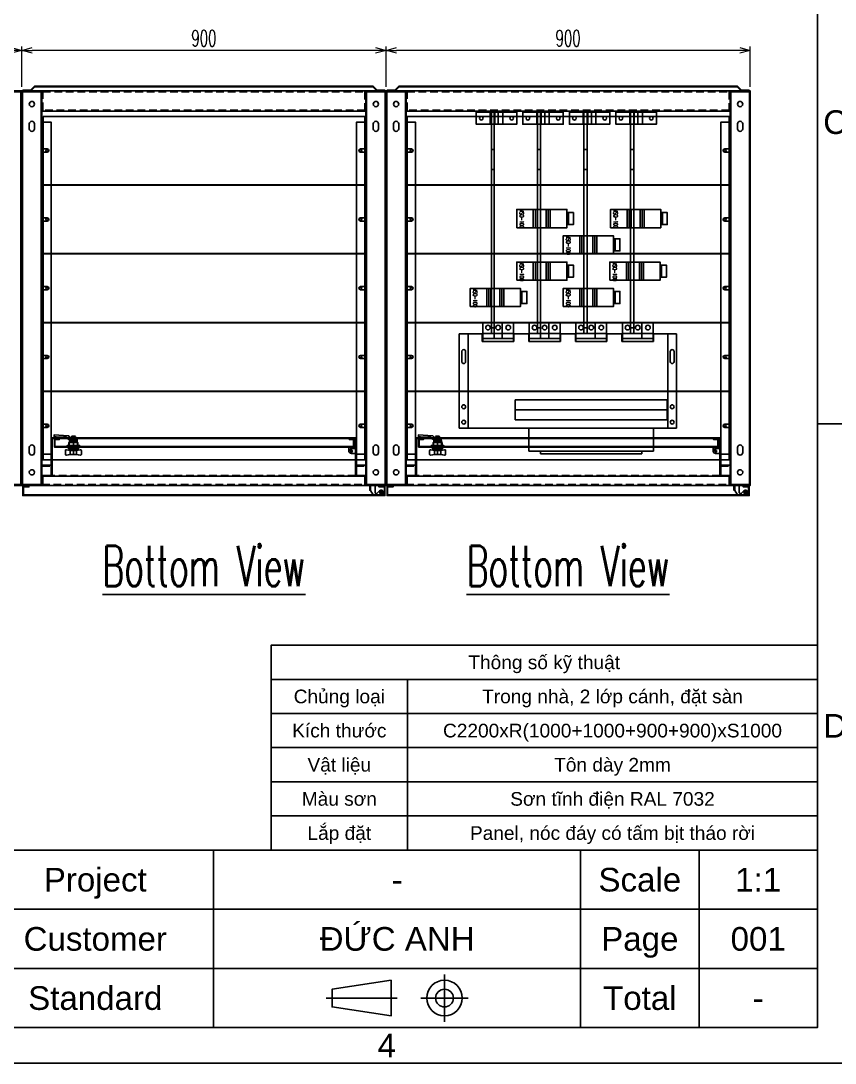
# Model space of a CAD drawing. Header units: millimetres. Extents: x 173893 to 258446, y -176540 to -123824.
# Drawn here: x 197553 to 199565, y -143969 to -141393 of the extents above; entities that cross this region are included whole.
import ezdxf
from ezdxf.enums import TextEntityAlignment as Align

# ---------------------------------------------------------------- set-up
doc = ezdxf.new("R2010")
doc.units = ezdxf.units.MM
doc.header["$LTSCALE"] = 3
doc.linetypes.add('ACAD_ISO04W100', pattern=[30, 24, -3, 0, -3])
doc.linetypes.add('HIDDEN', pattern=[9.525, 6.35, -3.175])
doc.layers.add('@.0.DM. NÉT CHÍNH', color=7, linetype='Continuous', lineweight=25)
doc.layers.add('@.DM. KÍCH THƯỚC', color=8, linetype='Continuous', transparency=0.2)
for name, color, linetype in [('@.DM. NÉT CHÍNH', 7, 'Continuous'), ('@.DM. NÉT ĐỤC', 2, 'Continuous'), ('@.TEXT', 7, 'Continuous'), ('@.VISIBLE', 7, 'Continuous'), ('CENTER LINE', 6, 'ACAD_ISO04W100'), ('centerline', 6, 'ACAD_ISO04W100'), ('EQUIPMENT', 4, 'Continuous'), ('equipments', 2, 'Continuous'), ('Thiet bi', 7, 'Continuous')]:
    doc.layers.add(name, color=color, linetype=linetype)
doc.styles.add('Ann_w01', font='romans.shx', dxfattribs={"width": 0.6, "bigfont": 'chineset.shx'})
doc.styles.add('Arial', font='arial.ttf')
doc.dimstyles.new('Dim 01_SC20', dxfattribs={"dimscale": 20, "dimtxt": 2, "dimasz": 1.3, "dimexe": 0.5, "dimexo": 0.5, "dimgap": 0.5, "dimtad": 1, "dimdec": 1, "dimzin": 12, "dimdsep": 46, "dimtxsty": 'Ann_w01', "dimblk": 'OPEN30', "dimcen": 1.5, "dimclrd": 6, "dimclre": 6, "dimclrt": 3, "dimadec": 1, "dimazin": 3, "dimtm": 1e-09, "dimtfac": 1, "dimtdec": 1, "dimtix": 1, "dimtmove": 0, "dimatfit": 3, "dimldrblk": 'OPEN30', "dimfxl": 1, "dimtolj": 1, "dimlwd": 0, "dimlwe": 0, "dimarcsym": 0})

# ---------------------------------------------------------------- blocks, each defined once
blk = doc.blocks.new('Standard ISO')
at = {"color": 6}
for p, q in [((4, -2), (4, 2)), ((-6, 0), (0, 0)), ((6, 0), (2, 0))]:
    blk.add_line(p, q, dxfattribs=at)
blk.add_lwpolyline([(-0.5, 1.5), (-0.5, -1.5), (-5.5, -0.75), (-5.5, 0.75), (-0.5, 1.5)])
for radius in [1.5, 0.75]:
    blk.add_circle((4, 0), radius)
blk = doc.blocks.new('KHUNG BAN VE (Made by Tung)')
at = {"layer": '@.VISIBLE', "color": 8}
for p, q in [((294, 54), (297, 54)), ((243, 18), (243, 3)), ((274, 18), (274, 3)), ((284, 18), (284, 3)), ((123, 13), (294, 13)), ((223, 8), (294, 8))]:
    blk.add_line(p, q, dxfattribs=at)
for points in [[(0, 0), (297, 0), (297, 210), (0, 210)], [(3, 3), (294, 3), (294, 207), (3, 207)], [(3, 18), (294, 18), (294, 3), (3, 3)]]:
    blk.add_lwpolyline(points, close=True, dxfattribs=at)
blk.add_blockref('Standard ISO', (258.5, 5.5))
at = {"layer": '@.TEXT', "color": 1, "style": 'Arial'}
for s, p in [('C', (295.5, 79.5)), ('D', (295.5, 28.5)), ('4', (257.625, 1.5))]:
    blk.add_text(s, height=2, dxfattribs=at).set_placement(p, align=Align.MIDDLE_CENTER)
at = {"layer": '@.TEXT', "color": 2, "style": 'Arial'}
for s, p in [('Project', (233, 15.5)), ('Scale', (279, 15.5)), ('Customer', (233, 10.5)), ('Page', (279, 10.5)), ('Standard', (233, 5.5)), ('Total', (279, 5.5))]:
    blk.add_text(s, height=2, dxfattribs=at).set_placement(p, align=Align.MIDDLE_CENTER)
at = {"layer": '@.TEXT', "color": 1, "style": 'Arial'}
for tag, height, p in [('DESIGNER_NAME', 2, (38, 15.5)), ('PROJECT_CODE', 2, (258.5, 15.5)), ('SCALE', 2, (289, 15.5)), ('APPROVED_NAME', 2, (38, 10.5)), ('CUSTOMER_NAME', 2, (258.5, 10.5)), ('PAGE', 2, (289, 10.5)), ('DRAWING_NAME', 4, (173, 8)), ('TOTAL', 2, (289, 5.5))]:
    blk.add_attdef(tag, text='', height=height, dxfattribs=at).set_placement(p, align=Align.MIDDLE_CENTER)
blk = doc.blocks.new('Bảng thông số (Made by Tung)')
at = {"color": 8}
for points in [[(-80, 25), (0, 25), (0, 30), (-80, 30)], [(-80, 20), (-60, 20), (-60, 25), (-80, 25)], [(-60, 20), (0, 20), (0, 25), (-60, 25)], [(-80, 15), (-60, 15), (-60, 20), (-80, 20)], [(-60, 15), (0, 15), (0, 20), (-60, 20)], [(-80, 10), (-60, 10), (-60, 15), (-80, 15)], [(-60, 10), (0, 10), (0, 15), (-60, 15)], [(-80, 5), (-60, 5), (-60, 10), (-80, 10)], [(-60, 5), (0, 5), (0, 10), (-60, 10)], [(-80, 0), (-60, 0), (-60, 5), (-80, 5)], [(-60, 0), (0, 0), (0, 5), (-60, 5)]]:
    blk.add_lwpolyline(points, close=True, dxfattribs=at)
at = {"color": 4, "style": 'Arial'}
for tag, p in [('FORM', (-30, 22.5)), ('SIZE', (-30, 17.5)), ('MATERIAL', (-30, 12.5)), ('PAINTING', (-30, 7.5)), ('ASSEMBLY', (-30, 2.5))]:
    blk.add_attdef(tag, text='', height=2, dxfattribs=at).set_placement(p, align=Align.MIDDLE_CENTER)
at = {"layer": '@.TEXT', "color": 1, "style": 'Arial'}
blk.add_text('Thông số kỹ thuật', height=2, dxfattribs=at).set_placement((-40, 27.5), align=Align.MIDDLE_CENTER)
at = {"layer": '@.TEXT', "color": 2, "style": 'Arial'}
for s, p in [('Chủng loại', (-70, 22.5)), ('Kích thước', (-70, 17.5)), ('Vật liệu', (-70, 12.5)), ('Màu sơn', (-70, 7.5)), ('Lắp đặt', (-70, 2.5))]:
    blk.add_text(s, height=2, dxfattribs=at).set_placement(p, align=Align.MIDDLE_CENTER)
blk = doc.blocks.new('_Open30')
at = {"color": 0, "linetype": 'ByBlock', "lineweight": -2}
for p, q in [((-1, 0.268), (0, 0)), ((0, 0), (-1, -0.268)), ((0, 0), (-1, 0))]:
    blk.add_line(p, q, dxfattribs=at)
blk = doc.blocks.new('*D634')
at = {"layer": '@.DM. KÍCH THƯỚC', "color": 6, "lineweight": 0, "transparency": 16777216}
for p, q in [((196555, -141556.4), (196555, -141456.4)), ((197529, -141466.4), (196581, -141466.4)), ((197555, -141556.4), (197555, -141456.4))]:
    blk.add_line(p, q, dxfattribs=at)
at = {"layer": 'Defpoints', "color": 0, "transparency": 16777216}
for p in [(196555, -141466.4), (196555, -141566.4), (197555, -141566.4)]:
    blk.add_point(p, dxfattribs=at)
at = {"layer": '@.DM. KÍCH THƯỚC', "color": 6, "lineweight": 0, "transparency": 16777216, "xscale": 26, "yscale": 26, "zscale": 26, "rotation": 180}
blk.add_blockref('_Open30', (196555, -141466.4), dxfattribs=at)
at = {"layer": '@.DM. KÍCH THƯỚC', "color": 6, "lineweight": 0, "transparency": 16777216, "xscale": 26, "yscale": 26, "zscale": 26}
blk.add_blockref('_Open30', (197555, -141466.4), dxfattribs=at)
at = {"layer": '@.DM. KÍCH THƯỚC', "color": 3, "transparency": 16777216, "insert": (197055, -141436.4), "char_height": 40, "attachment_point": 5, "style": 'Ann_w01'}
blk.add_mtext('\\A1;1000', dxfattribs=at)
blk = doc.blocks.new('HL011-1 Top')
at = {"layer": 'centerline'}
for p, q in [((-20.3, 18.5), (-20.3, 16.5)), ((-3.8, 0), (4.2, 0)), ((0.2, 4), (0.2, -4))]:
    blk.add_line(p, q, dxfattribs=at)
at = {"layer": 'EQUIPMENT'}
for points in [[(-26, 17.5), (-26, 5.8, 0.131652), (-25.9, 5.3), (-26, 5.5), (-28, 5.5), (-28, 17.5), (-15, 17.5), (-15, 0, 0.414214), (-13, -2), (-10.3, -2)], [(-9.9, -3), (-10.3, -2), (-4, 4.2, -1.496606), (0.2, -6), (-19.3, -6), (-20.5, -6), (-20.5, -4), (-20.5, -4)]]:
    blk.add_lwpolyline(points, format="xyb", dxfattribs=at)
blk.add_lwpolyline([(-25.9, 5.3), (-19.3, -6), (-18.8, -5)], dxfattribs=at)
blk.add_circle((0.2, 0), 3.5, dxfattribs=at)
blk = doc.blocks.new('*D638')
at = {"layer": '@.DM. KÍCH THƯỚC', "color": 6, "lineweight": 0, "transparency": 16777216}
for p, q in [((198455, -141556.4), (198455, -141456.4)), ((199329, -141466.4), (198481, -141466.4)), ((199355, -141556.4), (199355, -141456.4))]:
    blk.add_line(p, q, dxfattribs=at)
at = {"layer": 'Defpoints', "color": 0, "transparency": 16777216}
for p in [(198455, -141466.4), (198455, -141566.4), (199355, -141566.4)]:
    blk.add_point(p, dxfattribs=at)
at = {"layer": '@.DM. KÍCH THƯỚC', "color": 6, "lineweight": 0, "transparency": 16777216, "xscale": 26, "yscale": 26, "zscale": 26, "rotation": 180}
blk.add_blockref('_Open30', (198455, -141466.4), dxfattribs=at)
at = {"layer": '@.DM. KÍCH THƯỚC', "color": 6, "lineweight": 0, "transparency": 16777216, "xscale": 26, "yscale": 26, "zscale": 26}
blk.add_blockref('_Open30', (199355, -141466.4), dxfattribs=at)
at = {"layer": '@.DM. KÍCH THƯỚC', "color": 3, "transparency": 16777216, "insert": (198905, -141436.4), "char_height": 40, "attachment_point": 5, "style": 'Ann_w01'}
blk.add_mtext('\\A1;900', dxfattribs=at)
blk = doc.blocks.new('HL012-2')
at = {"color": 6}
for p, q in [((-3, 0), (3, 0)), ((0, 3), (0, -3))]:
    blk.add_line(p, q, dxfattribs=at)
at = {"color": 1, "linetype": 'Continuous'}
for p, q in [((11.1, 0), (8.6, 0)), ((0, -9), (0, -11))]:
    blk.add_line(p, q, dxfattribs=at)
at = {"color": 8}
blk.add_circle((0, 0), 2.5, dxfattribs=at)
at = {"layer": 'equipments'}
for p, q in [((-6, 0), (-6, -10)), ((10.5, 6), (0, 6)), ((10.5, -6), (10.5, 6)), ((-6, -10), (6, -10)), ((10.5, -6), (0, -6)), ((6, -6), (6, -10))]:
    blk.add_line(p, q, dxfattribs=at)
blk.add_arc((0, 0), 6, 90, 270, dxfattribs=at)
blk = doc.blocks.new('MS722 Top')
at = {"layer": 'CENTER LINE'}
blk.add_lwpolyline([(0, -19.5), (0, 28.5)], dxfattribs=at)
at = {"layer": 'equipments'}
for points in [[(-5.9, 17.3), (9, 17.3), (9, 21.3), (-8, 21.3), (-8.2, 22.8), (-8.7, 24.1), (-9.4, 25.3), (-10.5, 26.4), (-11.6, 27.3), (-13, 27.8), (-47.5, 29.8), (-47.5, 24.3), (-36.7, 24.4), (-16.7, 24.2), (-15.8, 23.9), (-15.2, 23.3), (-14.6, 22.3), (-13.4, 20.6), (-11.8, 19.2), (-10, 18.1), (-8, 17.5), (-5.9, 17.3), (-8.7, 18.2), (-11.2, 19.5), (-13.4, 21.2), (-15.3, 23.4)], [(1, 26.3), (2.4, 26.5), (3.7, 26.4), (5, 25.8), (3.8, 26.5), (1, 26.5), (1, 24.5), (-1, 24.5), (-1, 26.5), (-3.7, 26.5), (-5, 25.8), (-5, 23.1), (-3.4, 23.3), (-1.7, 23.3), (0, 23.1), (1.7, 23.3), (3.4, 23.3), (5, 23.1)], [(-5, 25.8), (-3.7, 26.4), (-2.4, 26.5), (-1, 26.3)], [(-2.8, 25.8), (-4.1, 25.8), (-4.1, 26.4)], [(-2.3, 25.8), (-1, 25.8)], [(1, 25.8), (2.3, 25.8)], [(2.8, 25.8), (4.1, 25.8), (4.1, 26.4)], [(5, 25.8), (5, 23.1), (6.1, 22.5), (6.5, 22), (6.3, 21.5), (5.9, 21.3)], [(-36.7, 24.4), (-47.5, 25.7)], [(-13.7, 0), (-13.8, 0), (-11, 0), (-13.5, 0), (-15.6, 0.6), (-15.6, 3.4), (-13.5, 4), (11, 4), (13.5, 4), (15.6, 3.4)], [(-15.6, 3.4), (-13.3, 3.9), (-11, 3.9), (-8.7, 3.4), (-2.9, 3.9), (2.9, 3.9), (8.7, 3.4)], [(15.6, 0.6), (13.3, 0.1), (11, 0.1), (8.7, 0.6), (2.9, 0.1), (-2.9, 0.1), (-8.7, 0.6), (-11, 0.1), (-13.3, 0.1), (-15.6, 0.6)], [(-7.9, -5), (-10.7, -5), (-13.8, -2), (-13.8, 0)], [(-11, 4), (-11, 10.8), (-10, 11.8), (10, 11.8), (11, 10.8), (11, 4)], [(-11, 10.8), (11, 10.8)], [(-11, 0), (13.8, 0), (13.8, -2), (10.7, -5), (-7.9, -5), (-7.9, -6.5)], [(-10, 4), (-10, 10.8)], [(-9.6, 11.8), (-9.6, 16), (-8.6, 17.1), (8.6, 17.1), (9.6, 16), (9.6, 11.8)], [(-9.6, 16), (9.6, 16)], [(-8.7, 0.6), (-8.7, 3.4)], [(-5, 23.1), (-6.1, 22.5), (-6.5, 22), (-6.3, 21.5), (-5.9, 21.3)], [(-5, 22.8), (0, 22.8), (5, 22.8)], [(-3.9, 17.3), (-4.9, 17.3), (-4.9, 17.1)], [(3.9, 17.3), (4.9, 17.3), (4.9, 17.1)], [(11, 0), (13.5, 0), (15.6, 0.6), (15.6, 3.4), (13.3, 3.9), (11, 3.9), (8.7, 3.4), (8.7, 0.6)], [(10, 4), (10, 10.8)], [(-13.8, -1), (10, -1), (13.8, -1)], [(-9.8, -7.9), (-9.8, -7.5), (9.8, -7.5), (9.8, -7.9)], [(-8.8, -7.5), (-7.9, -6.5), (7.9, -6.5), (8.8, -7.5)], [(-7.8, -18.6), (-7.8, -8.1)], [(7.8, -18.6), (7.8, -8.1)], [(7.8, -18.5), (7.8, -8.2)], [(7.9, -5), (7.9, -6.5)]]:
    blk.add_lwpolyline(points, dxfattribs=at)
blk.add_lwpolyline([(-7, -18.5), (7, -18.5), (12.2, -19.1), (17.3, -20.1), (18.1, -20.1), (18.7, -19.9), (19.2, -19.4), (19.6, -18.8), (19.8, -18.1), (19.8, -8.6), (19.6, -7.9), (19.2, -7.3), (18.7, -6.8), (18.1, -6.6), (17.3, -6.7), (12.2, -7.6), (7, -8.2), (-7, -8.2), (-12.2, -7.6), (-17.3, -6.7), (-18, -6.6), (-18.7, -6.8), (-19.2, -7.3), (-19.6, -7.9), (-19.8, -8.6), (-19.8, -18.1), (-19.6, -18.8), (-19.2, -19.4), (-18.7, -19.9), (-18, -20.1), (-17.3, -20.1), (-12.2, -19.1)], close=True, dxfattribs=at)
blk = doc.blocks.new('*D640')
at = {"layer": '@.DM. KÍCH THƯỚC', "color": 6, "lineweight": 0, "transparency": 16777216}
for p, q in [((197555, -141556.4), (197555, -141456.4)), ((198429, -141466.4), (197581, -141466.4)), ((198455, -141556.4), (198455, -141456.4))]:
    blk.add_line(p, q, dxfattribs=at)
at = {"layer": 'Defpoints', "color": 0, "transparency": 16777216}
for p in [(197555, -141466.4), (197555, -141566.4), (198455, -141566.4)]:
    blk.add_point(p, dxfattribs=at)
at = {"layer": '@.DM. KÍCH THƯỚC', "color": 6, "lineweight": 0, "transparency": 16777216, "xscale": 26, "yscale": 26, "zscale": 26, "rotation": 180}
blk.add_blockref('_Open30', (197555, -141466.4), dxfattribs=at)
at = {"layer": '@.DM. KÍCH THƯỚC', "color": 6, "lineweight": 0, "transparency": 16777216, "xscale": 26, "yscale": 26, "zscale": 26}
blk.add_blockref('_Open30', (198455, -141466.4), dxfattribs=at)
at = {"layer": '@.DM. KÍCH THƯỚC', "color": 3, "transparency": 16777216, "insert": (198005, -141436.4), "char_height": 40, "attachment_point": 5, "style": 'Ann_w01'}
blk.add_mtext('\\A1;900', dxfattribs=at)
blk = doc.blocks.new('A$C5675c198')
at = {"layer": 'EQUIPMENT', "color": 2}
blk.add_lwpolyline([(0, 30), (100, 30), (100, 0), (0, 0)], close=True, dxfattribs=at)
for points in [[(34.5, 30), (34.5, 0)], [(45.5, 30), (45.5, 0)], [(54.5, 30), (54.5, 0)], [(65.5, 30), (65.5, 0)]]:
    blk.add_lwpolyline(points, dxfattribs=at)
at = {"layer": 'EQUIPMENT', "color": 1}
for centre in [(12.5, 15), (87.5, 15)]:
    blk.add_circle(centre, 4.5, dxfattribs=at)

msp = doc.modelspace()

# ---------------------------------------------------------------- linework, layer by layer
at = {"layer": '@.DM. NÉT CHÍNH'}
for p, q in [((197567.47, -141564.9), (197567.47, -141566.4)), ((198442.47, -141564.9), (198442.47, -141566.4)), ((198467.47, -141564.9), (198467.47, -141566.4)), ((199342.47, -141564.9), (199342.47, -141566.4)), ((197552.97, -141616.4), (197552.97, -142491.4)), ((197554.97, -141616.4), (197554.97, -142491.4)), ((197554.97, -141616.4), (197554.97, -142491.4)), ((197554.97, -141616.4), (197554.97, -142491.4)), ((197556.97, -141616.4), (197556.97, -142491.4)), ((197602.97, -141616.4), (197602.97, -142491.4)), ((197604.97, -141616.4), (197604.97, -142491.4)), ((198404.97, -141616.4), (198404.97, -142491.4)), ((198406.97, -141616.4), (198406.97, -142491.4)), ((198452.97, -141616.4), (198452.97, -142491.4)), ((198454.97, -141616.4), (198454.97, -142491.4)), ((198454.97, -141616.4), (198454.97, -142491.4)), ((198454.97, -141616.4), (198454.97, -142491.4)), ((198456.97, -141616.4), (198456.97, -142491.4)), ((198502.97, -141616.4), (198502.97, -142491.4)), ((198504.97, -141616.4), (198504.97, -142491.4)), ((199304.97, -141616.4), (199304.97, -142491.4)), ((199306.97, -141616.4), (199306.97, -142491.4)), ((199352.97, -141616.4), (199352.97, -142491.4)), ((199354.97, -141616.4), (199354.97, -142491.4)), ((199354.97, -141616.4), (199354.97, -142491.4)), ((197604.97, -142491.4), (197627.97, -142491.4)), ((198381.97, -142491.4), (198404.97, -142491.4)), ((198504.97, -142491.4), (198527.97, -142491.4)), ((199281.97, -142491.4), (199304.97, -142491.4)), ((197604.97, -142541.4), (198404.97, -142541.4)), ((198504.97, -142541.4), (199304.97, -142541.4))]:
    msp.add_line(p, q, dxfattribs=at)
at = {"layer": '@.DM. NÉT CHÍNH', "linetype": 'Continuous'}
for p, q in [((198715.97, -142165.9), (198715.97, -141620.9)), ((198721.97, -142165.9), (198721.97, -141620.9)), ((198721.97, -141710.9), (198715.97, -141710.9)), ((198836.97, -141710.9), (198828.97, -141710.9)), ((198951.97, -141710.9), (198943.97, -141710.9)), ((199066.97, -141710.9), (199058.97, -141710.9)), ((198721.97, -141760.9), (198715.97, -141760.9)), ((198836.97, -141760.9), (198828.97, -141760.9)), ((198951.97, -141760.9), (198943.97, -141760.9)), ((199066.97, -141760.9), (199058.97, -141760.9)), ((198721.97, -142151.9), (198715.97, -142151.9)), ((198836.97, -142151.9), (198828.97, -142151.9)), ((198951.97, -142151.9), (198943.97, -142151.9)), ((199066.97, -142151.9), (199058.97, -142151.9))]:
    msp.add_line(p, q, dxfattribs=at)
at = {"layer": '@.DM. NÉT CHÍNH', "color": 3, "linetype": 'HIDDEN'}
for p, q in [((197606.97, -141643.9), (197606.97, -142463.9)), ((198402.97, -141643.9), (198402.97, -142463.9)), ((198506.97, -141643.9), (198506.97, -142463.9)), ((199302.97, -141643.9), (199302.97, -142463.9))]:
    msp.add_line(p, q, dxfattribs=at)
at = {"layer": '@.DM. NÉT CHÍNH', "color": 6}
for p, q in [((197649.97, -142423.4), (198359.97, -142423.4)), ((198359.97, -142425.4), (197649.97, -142425.4)), ((198549.97, -142423.4), (199259.97, -142423.4)), ((199259.97, -142425.4), (198549.97, -142425.4)), ((198379.97, -142518.4), (197629.97, -142518.4)), ((199279.97, -142518.4), (198529.97, -142518.4))]:
    msp.add_line(p, q, dxfattribs=at)
at = {"layer": '@.DM. NÉT CHÍNH', "linetype": 'HIDDEN'}
for p, q in [((197604.97, -142493.4), (197627.97, -142493.4)), ((198381.97, -142493.4), (198404.97, -142493.4)), ((198504.97, -142493.4), (198527.97, -142493.4)), ((199281.97, -142493.4), (199304.97, -142493.4)), ((197604.97, -142539.4), (198404.97, -142539.4)), ((198504.97, -142539.4), (199304.97, -142539.4))]:
    msp.add_line(p, q, dxfattribs=at)
at = {"layer": '@.DM. NÉT CHÍNH', "color": 6, "linetype": 'HIDDEN'}
for p, q in [((198379.97, -142516.4), (197629.97, -142516.4)), ((199279.97, -142516.4), (198529.97, -142516.4))]:
    msp.add_line(p, q, dxfattribs=at)
at = {"layer": '@.DM. NÉT CHÍNH'}
for points in [[(198423.09, -141554.9), (197586.85, -141554.9), (197576.85, -141564.9), (197557.47, -141564.9), (197557.47, -141566.4), (197577.47, -141566.4), (197587.47, -141556.4), (198422.47, -141556.4), (198432.47, -141566.4), (198452.47, -141566.4), (198452.47, -141564.9), (198433.09, -141564.9)], [(199323.09, -141554.9), (198486.85, -141554.9), (198476.85, -141564.9), (198457.47, -141564.9), (198457.47, -141566.4), (198477.47, -141566.4), (198487.47, -141556.4), (199322.47, -141556.4), (199332.47, -141566.4), (199352.47, -141566.4), (199352.47, -141564.9), (199333.09, -141564.9)], [(197504.97, -141616.4), (197504.97, -141566.4), (197554.97, -141566.4), (197554.97, -141616.4), (197552.97, -141616.4), (197552.97, -141568.4), (197506.97, -141568.4), (197506.97, -141616.4)], [(197604.97, -141616.4), (197604.97, -141566.4), (197554.97, -141566.4), (197554.97, -141616.4), (197556.97, -141616.4), (197556.97, -141568.4), (197602.97, -141568.4), (197602.97, -141616.4)], [(197604.97, -141566.4), (198404.97, -141566.4), (198404.97, -141616.4), (197604.97, -141616.4)], [(198404.97, -141616.4), (198404.97, -141566.4), (198454.97, -141566.4), (198454.97, -141616.4), (198452.97, -141616.4), (198452.97, -141568.4), (198406.97, -141568.4), (198406.97, -141616.4)], [(198504.97, -141616.4), (198504.97, -141566.4), (198454.97, -141566.4), (198454.97, -141616.4), (198456.97, -141616.4), (198456.97, -141568.4), (198502.97, -141568.4), (198502.97, -141616.4)], [(198504.97, -141566.4), (199304.97, -141566.4), (199304.97, -141616.4), (198504.97, -141616.4)], [(199304.97, -141616.4), (199304.97, -141566.4), (199354.97, -141566.4), (199354.97, -141616.4), (199352.97, -141616.4), (199352.97, -141568.4), (199306.97, -141568.4), (199306.97, -141616.4)], [(197504.97, -142491.4), (197504.97, -142541.4), (197554.97, -142541.4), (197554.97, -142491.4), (197552.97, -142491.4), (197552.97, -142539.4), (197506.97, -142539.4), (197506.97, -142491.4)], [(197604.97, -142491.4), (197604.97, -142541.4), (197554.97, -142541.4), (197554.97, -142491.4), (197556.97, -142491.4), (197556.97, -142539.4), (197602.97, -142539.4), (197602.97, -142491.4)], [(198404.97, -142491.4), (198404.97, -142541.4), (198454.97, -142541.4), (198454.97, -142491.4), (198452.97, -142491.4), (198452.97, -142539.4), (198406.97, -142539.4), (198406.97, -142491.4)], [(198504.97, -142491.4), (198504.97, -142541.4), (198454.97, -142541.4), (198454.97, -142491.4), (198456.97, -142491.4), (198456.97, -142539.4), (198502.97, -142539.4), (198502.97, -142491.4)], [(199304.97, -142491.4), (199304.97, -142541.4), (199354.97, -142541.4), (199354.97, -142491.4), (199352.97, -142491.4), (199352.97, -142539.4), (199306.97, -142539.4), (199306.97, -142491.4)]]:
    msp.add_lwpolyline(points, close=True, dxfattribs=at)
at = {"layer": '@.DM. NÉT CHÍNH', "linetype": 'HIDDEN'}
for points in [[(197606.97, -141568.4), (198402.97, -141568.4), (198402.97, -141614.4), (197606.97, -141614.4)], [(198506.97, -141568.4), (199302.97, -141568.4), (199302.97, -141614.4), (198506.97, -141614.4)]]:
    msp.add_lwpolyline(points, close=True, dxfattribs=at)
at = {"layer": '@.DM. NÉT CHÍNH', "color": 8}
for points in [[(197607.47, -141629.4), (197607.47, -141798.4), (198402.47, -141798.4), (198402.47, -141629.4)], [(198507.47, -141629.4), (198507.47, -141798.4), (199302.47, -141798.4), (199302.47, -141629.4)], [(197607.47, -141968.4), (197607.47, -141799.4), (198402.47, -141799.4), (198402.47, -141968.4)], [(198507.47, -141968.4), (198507.47, -141799.4), (199302.47, -141799.4), (199302.47, -141968.4)], [(197607.47, -142138.4), (197607.47, -141969.4), (198402.47, -141969.4), (198402.47, -142138.4)], [(198507.47, -142138.4), (198507.47, -141969.4), (199302.47, -141969.4), (199302.47, -142138.4)], [(197607.47, -142139.4), (197607.47, -142308.4), (198402.47, -142308.4), (198402.47, -142139.4)], [(198507.47, -142139.4), (198507.47, -142308.4), (199302.47, -142308.4), (199302.47, -142139.4)], [(197607.47, -142309.4), (197607.47, -142478.4), (198402.47, -142478.4), (198402.47, -142309.4)], [(198507.47, -142309.4), (198507.47, -142478.4), (199302.47, -142478.4), (199302.47, -142309.4)]]:
    msp.add_lwpolyline(points, close=True, dxfattribs=at)
at = {"layer": '@.DM. NÉT CHÍNH', "color": 3}
for points in [[(197604.97, -142463.9), (197627.97, -142463.9), (197627.97, -141643.9), (197604.97, -141643.9)], [(198404.97, -142463.9), (198381.97, -142463.9), (198381.97, -141643.9), (198404.97, -141643.9)], [(198504.97, -142463.9), (198527.97, -142463.9), (198527.97, -141643.9), (198504.97, -141643.9)], [(199304.97, -142463.9), (199281.97, -142463.9), (199281.97, -141643.9), (199304.97, -141643.9)]]:
    msp.add_lwpolyline(points, close=True, dxfattribs=at)
at = {"layer": '@.DM. NÉT CHÍNH', "color": 8}
for points in [[(197607.47, -141717.9), (197617.97, -141717.9, 1), (197617.97, -141709.9), (197607.47, -141709.9)], [(198402.47, -141717.9), (198391.97, -141717.9, -1), (198391.97, -141709.9), (198402.47, -141709.9)], [(198507.47, -141717.9), (198517.97, -141717.9, 1), (198517.97, -141709.9), (198507.47, -141709.9)], [(199302.47, -141717.9), (199291.97, -141717.9, -1), (199291.97, -141709.9), (199302.47, -141709.9)], [(197607.47, -141887.9), (197617.97, -141887.9, 1), (197617.97, -141879.9), (197607.47, -141879.9)], [(198402.47, -141887.9), (198391.97, -141887.9, -1), (198391.97, -141879.9), (198402.47, -141879.9)], [(198507.47, -141887.9), (198517.97, -141887.9, 1), (198517.97, -141879.9), (198507.47, -141879.9)], [(199302.47, -141887.9), (199291.97, -141887.9, -1), (199291.97, -141879.9), (199302.47, -141879.9)], [(197607.47, -142057.9), (197617.97, -142057.9, 1), (197617.97, -142049.9), (197607.47, -142049.9)], [(198402.47, -142057.9), (198391.97, -142057.9, -1), (198391.97, -142049.9), (198402.47, -142049.9)], [(198507.47, -142057.9), (198517.97, -142057.9, 1), (198517.97, -142049.9), (198507.47, -142049.9)], [(199302.47, -142057.9), (199291.97, -142057.9, -1), (199291.97, -142049.9), (199302.47, -142049.9)], [(197607.47, -142227.9), (197617.97, -142227.9, 1), (197617.97, -142219.9), (197607.47, -142219.9)], [(198402.47, -142227.9), (198391.97, -142227.9, -1), (198391.97, -142219.9), (198402.47, -142219.9)], [(198507.47, -142227.9), (198517.97, -142227.9, 1), (198517.97, -142219.9), (198507.47, -142219.9)], [(199302.47, -142227.9), (199291.97, -142227.9, -1), (199291.97, -142219.9), (199302.47, -142219.9)], [(197607.47, -142397.9), (197617.97, -142397.9, 1), (197617.97, -142389.9), (197607.47, -142389.9)], [(198402.47, -142397.9), (198391.97, -142397.9, -1), (198391.97, -142389.9), (198402.47, -142389.9)], [(198507.47, -142397.9), (198517.97, -142397.9, 1), (198517.97, -142389.9), (198507.47, -142389.9)], [(199302.47, -142397.9), (199291.97, -142397.9, -1), (199291.97, -142389.9), (199302.47, -142389.9)]]:
    msp.add_lwpolyline(points, format="xyb", dxfattribs=at)
at = {"layer": '@.DM. NÉT CHÍNH', "color": 6}
for points in [[(197649.97, -142423.4), (197627.97, -142423.4), (197627.97, -142516.4), (197604.97, -142516.4), (197604.97, -142538.9), (197606.97, -142538.9), (197606.97, -142518.4), (197629.97, -142518.4), (197629.97, -142425.4), (197649.97, -142425.4)], [(198359.97, -142423.4), (198381.97, -142423.4), (198381.97, -142516.4), (198404.97, -142516.4), (198404.97, -142538.9), (198402.97, -142538.9), (198402.97, -142518.4), (198379.97, -142518.4), (198379.97, -142425.4), (198359.97, -142425.4)], [(198549.97, -142423.4), (198527.97, -142423.4), (198527.97, -142516.4), (198504.97, -142516.4), (198504.97, -142538.9), (198506.97, -142538.9), (198506.97, -142518.4), (198529.97, -142518.4), (198529.97, -142425.4), (198549.97, -142425.4)], [(199259.97, -142423.4), (199281.97, -142423.4), (199281.97, -142516.4), (199304.97, -142516.4), (199304.97, -142538.9), (199302.97, -142538.9), (199302.97, -142518.4), (199279.97, -142518.4), (199279.97, -142425.4), (199259.97, -142425.4)]]:
    msp.add_lwpolyline(points, close=True, dxfattribs=at)
at = {"layer": '@.DM. NÉT CHÍNH', "color": 4}
for points in [[(197647.47, -142426.4), (197635.47, -142426.4), (197635.47, -142446.4), (198376.47, -142446.4), (198376.47, -142426.4), (198364.47, -142426.4), (198364.47, -142427.9), (198374.97, -142427.9), (198374.97, -142444.9), (197636.97, -142444.9), (197636.97, -142427.9), (197647.47, -142427.9)], [(198547.47, -142426.4), (198535.47, -142426.4), (198535.47, -142446.4), (199276.47, -142446.4), (199276.47, -142426.4), (199264.47, -142426.4), (199264.47, -142427.9), (199274.97, -142427.9), (199274.97, -142444.9), (198536.97, -142444.9), (198536.97, -142427.9), (198547.47, -142427.9)], [(197572.47, -142543.4), (197557.47, -142543.4), (197557.47, -142566.4), (198452.47, -142566.4), (198452.47, -142543.4), (198437.47, -142543.4), (198437.47, -142544.9), (198450.97, -142544.9), (198450.97, -142564.9), (197558.97, -142564.9), (197558.97, -142544.9), (197572.47, -142544.9)], [(198472.47, -142543.4), (198457.47, -142543.4), (198457.47, -142566.4), (199352.47, -142566.4), (199352.47, -142543.4), (199337.47, -142543.4), (199337.47, -142544.9), (199350.97, -142544.9), (199350.97, -142564.9), (198458.97, -142564.9), (198458.97, -142544.9), (198472.47, -142544.9)]]:
    msp.add_lwpolyline(points, close=True, dxfattribs=at)
at = {"layer": '@.DM. NÉT CHÍNH', "color": 3}
for centre in [(197617.47, -141713.9), (198392.47, -141713.9), (198517.47, -141713.9), (199292.47, -141713.9), (197617.47, -141883.9), (198392.47, -141883.9), (198517.47, -141883.9), (199292.47, -141883.9), (197617.47, -142053.9), (198392.47, -142053.9), (198517.47, -142053.9), (199292.47, -142053.9), (197617.47, -142223.9), (198392.47, -142223.9), (198517.47, -142223.9), (199292.47, -142223.9), (197617.47, -142393.9), (198392.47, -142393.9), (198517.47, -142393.9), (199292.47, -142393.9)]:
    msp.add_circle(centre, 2.7, dxfattribs=at)
at = {"layer": '@.DM. NÉT ĐỤC'}
for points in [[(197586.47, -141653.9), (197586.47, -141647.9, 1), (197573.47, -141647.9), (197573.47, -141653.9), (197573.47, -141659.9, 1), (197586.47, -141659.9)], [(198423.47, -141653.9), (198423.47, -141647.9, -1), (198436.47, -141647.9), (198436.47, -141653.9), (198436.47, -141659.9, -1), (198423.47, -141659.9)], [(198486.47, -141653.9), (198486.47, -141647.9, 1), (198473.47, -141647.9), (198473.47, -141653.9), (198473.47, -141659.9, 1), (198486.47, -141659.9)], [(199323.47, -141653.9), (199323.47, -141647.9, -1), (199336.47, -141647.9), (199336.47, -141653.9), (199336.47, -141659.9, -1), (199323.47, -141659.9)], [(197586.47, -142453.9), (197586.47, -142459.9, -1), (197573.47, -142459.9), (197573.47, -142453.9), (197573.47, -142447.9, -1), (197586.47, -142447.9)], [(198423.47, -142453.9), (198423.47, -142459.9, 1), (198436.47, -142459.9), (198436.47, -142453.9), (198436.47, -142447.9, 1), (198423.47, -142447.9)], [(198486.47, -142453.9), (198486.47, -142459.9, -1), (198473.47, -142459.9), (198473.47, -142453.9), (198473.47, -142447.9, -1), (198486.47, -142447.9)], [(199323.47, -142453.9), (199323.47, -142459.9, 1), (199336.47, -142459.9), (199336.47, -142453.9), (199336.47, -142447.9, 1), (199323.47, -142447.9)]]:
    msp.add_lwpolyline(points, format="xyb", close=True, dxfattribs=at)
for centre in [(197579.97, -141598.9), (198429.97, -141598.9), (198479.97, -141598.9), (199329.97, -141598.9), (197579.97, -142508.9), (198429.97, -142508.9), (198479.97, -142508.9), (199329.97, -142508.9)]:
    msp.add_circle(centre, 6.5, dxfattribs=at)
at = {"layer": '@.VISIBLE', "color": 1}
for p, q in [((198828.97, -142165.9), (198828.97, -141620.9)), ((198836.97, -142165.9), (198836.97, -141620.9))]:
    msp.add_line(p, q, dxfattribs=at)
at = {"layer": '@.VISIBLE', "color": 2}
for p, q in [((198943.97, -142165.9), (198943.97, -141620.9)), ((198951.97, -142165.9), (198951.97, -141620.9))]:
    msp.add_line(p, q, dxfattribs=at)
at = {"layer": '@.VISIBLE', "color": 4}
for p, q in [((199058.97, -142165.9), (199058.97, -141620.9)), ((199066.97, -142165.9), (199066.97, -141620.9))]:
    msp.add_line(p, q, dxfattribs=at)
at = {"layer": 'EQUIPMENT', "color": 6}
for p, q in [((198818.96, -141904.4), (198818.96, -141859.4)), ((198823.96, -141904.4), (198823.96, -141859.4)), ((198828.97, -141904.4), (198828.97, -141859.4)), ((198850.97, -141904.4), (198850.97, -141859.4)), ((198855.96, -141904.4), (198855.96, -141859.4)), ((198860.96, -141904.4), (198860.96, -141859.4)), ((199050.96, -141904.4), (199050.96, -141859.4)), ((199055.96, -141904.4), (199055.96, -141859.4)), ((199060.97, -141904.4), (199060.97, -141859.4)), ((199082.97, -141904.4), (199082.97, -141859.4)), ((199087.96, -141904.4), (199087.96, -141859.4)), ((199092.96, -141904.4), (199092.96, -141859.4)), ((198933.96, -141969.4), (198933.96, -141924.4)), ((198938.96, -141969.4), (198938.96, -141924.4)), ((198943.97, -141969.4), (198943.97, -141924.4)), ((198965.97, -141969.4), (198965.97, -141924.4)), ((198970.96, -141969.4), (198970.96, -141924.4)), ((198975.96, -141969.4), (198975.96, -141924.4)), ((198818.96, -142034.4), (198818.96, -141989.4)), ((198823.96, -142034.4), (198823.96, -141989.4)), ((198828.97, -142034.4), (198828.97, -141989.4)), ((198850.97, -142034.4), (198850.97, -141989.4)), ((198855.96, -142034.4), (198855.96, -141989.4)), ((198860.96, -142034.4), (198860.96, -141989.4)), ((199048.96, -142034.4), (199048.96, -141989.4)), ((199053.96, -142034.4), (199053.96, -141989.4)), ((199058.97, -142034.4), (199058.97, -141989.4)), ((199080.97, -142034.4), (199080.97, -141989.4)), ((199085.96, -142034.4), (199085.96, -141989.4)), ((199090.96, -142034.4), (199090.96, -141989.4)), ((198703.96, -142099.4), (198703.96, -142054.4)), ((198708.96, -142099.4), (198708.96, -142054.4)), ((198713.97, -142099.4), (198713.97, -142054.4)), ((198735.97, -142099.4), (198735.97, -142054.4)), ((198740.96, -142099.4), (198740.96, -142054.4)), ((198745.96, -142099.4), (198745.96, -142054.4)), ((198933.96, -142099.4), (198933.96, -142054.4)), ((198938.96, -142099.4), (198938.96, -142054.4)), ((198943.97, -142099.4), (198943.97, -142054.4)), ((198965.97, -142099.4), (198965.97, -142054.4)), ((198970.96, -142099.4), (198970.96, -142054.4)), ((198975.96, -142099.4), (198975.96, -142054.4))]:
    msp.add_line(p, q, dxfattribs=at)
at = {"layer": 'EQUIPMENT'}
for points in [[(198777.96, -141904.4), (198777.96, -141859.4), (198901.96, -141859.4), (198901.96, -141904.4)], [(198905.96, -141896.9), (198905.96, -141866.9), (198901.96, -141866.9), (198901.96, -141896.9)], [(199009.96, -141904.4), (199009.96, -141859.4), (199133.96, -141859.4), (199133.96, -141904.4)], [(199137.96, -141896.9), (199137.96, -141866.9), (199133.96, -141866.9), (199133.96, -141896.9)], [(198892.96, -141969.4), (198892.96, -141924.4), (199016.96, -141924.4), (199016.96, -141969.4)], [(199020.96, -141961.9), (199020.96, -141931.9), (199016.96, -141931.9), (199016.96, -141961.9)], [(198777.96, -142034.4), (198777.96, -141989.4), (198901.96, -141989.4), (198901.96, -142034.4)], [(199007.96, -142034.4), (199007.96, -141989.4), (199131.96, -141989.4), (199131.96, -142034.4)], [(198905.96, -142026.9), (198905.96, -141996.9), (198901.96, -141996.9), (198901.96, -142026.9)], [(199135.96, -142026.9), (199135.96, -141996.9), (199131.96, -141996.9), (199131.96, -142026.9)], [(198662.96, -142099.4), (198662.96, -142054.4), (198786.96, -142054.4), (198786.96, -142099.4)], [(198790.96, -142091.9), (198790.96, -142061.9), (198786.96, -142061.9), (198786.96, -142091.9)], [(198892.96, -142099.4), (198892.96, -142054.4), (199016.96, -142054.4), (199016.96, -142099.4)], [(199020.96, -142091.9), (199020.96, -142061.9), (199016.96, -142061.9), (199016.96, -142091.9)]]:
    msp.add_lwpolyline(points, close=True, dxfattribs=at)
for points in [[(198905.96, -141896.9), (198917.96, -141896.9), (198917.96, -141866.9), (198905.96, -141866.9)], [(199137.96, -141896.9), (199149.96, -141896.9), (199149.96, -141866.9), (199137.96, -141866.9)], [(199020.96, -141961.9), (199032.96, -141961.9), (199032.96, -141931.9), (199020.96, -141931.9)], [(198905.96, -142026.9), (198917.96, -142026.9), (198917.96, -141996.9), (198905.96, -141996.9)], [(199135.96, -142026.9), (199147.96, -142026.9), (199147.96, -141996.9), (199135.96, -141996.9)], [(198790.96, -142091.9), (198802.96, -142091.9), (198802.96, -142061.9), (198790.96, -142061.9)], [(199020.96, -142091.9), (199032.96, -142091.9), (199032.96, -142061.9), (199020.96, -142061.9)]]:
    msp.add_lwpolyline(points, dxfattribs=at)
at = {"layer": 'Thiet bi', "color": 1}
for p, q in [((198693.97, -142138.9), (198769.97, -142138.9)), ((198693.97, -142138.9), (198693.97, -142185.9)), ((198721.97, -142177.9), (198721.97, -142138.9)), ((198721.97, -142138.9), (198741.97, -142138.9)), ((198741.97, -142177.9), (198741.97, -142138.9)), ((198769.97, -142138.9), (198769.97, -142185.9)), ((198808.97, -142138.9), (198884.97, -142138.9)), ((198808.97, -142138.9), (198808.97, -142185.9)), ((198836.97, -142177.9), (198836.97, -142138.9)), ((198836.97, -142138.9), (198856.97, -142138.9)), ((198856.97, -142177.9), (198856.97, -142138.9)), ((198884.97, -142138.9), (198884.97, -142185.9)), ((198923.97, -142138.9), (198999.97, -142138.9)), ((198923.97, -142138.9), (198923.97, -142185.9)), ((198951.97, -142165.9), (198951.97, -142138.9)), ((198951.97, -142138.9), (198971.97, -142138.9)), ((198971.97, -142177.9), (198971.97, -142138.9)), ((198999.97, -142138.9), (198999.97, -142185.9)), ((199038.97, -142138.9), (199038.97, -142185.9)), ((199038.97, -142138.9), (199114.97, -142138.9)), ((199066.97, -142165.9), (199066.97, -142138.9)), ((199066.97, -142138.9), (199086.97, -142138.9)), ((199086.97, -142177.9), (199086.97, -142138.9)), ((199114.97, -142138.9), (199114.97, -142185.9)), ((198693.97, -142165.9), (198769.97, -142165.9)), ((198808.97, -142165.9), (198884.97, -142165.9)), ((198923.97, -142165.9), (198999.97, -142165.9)), ((199038.97, -142165.9), (199114.97, -142165.9)), ((198769.97, -142177.9), (198693.97, -142177.9)), ((198884.97, -142177.9), (198808.97, -142177.9)), ((198999.97, -142177.9), (198923.97, -142177.9)), ((199114.97, -142177.9), (199038.97, -142177.9))]:
    msp.add_line(p, q, dxfattribs=at)
at = {"layer": 'Thiet bi', "color": 253}
for p, q in [((198635.97, -142399.4), (198635.97, -142166.4)), ((198635.97, -142166.4), (198657.97, -142166.4)), ((198657.97, -142166.4), (198657.97, -142399.4)), ((198657.97, -142166.4), (198692.97, -142166.4)), ((198692.97, -142166.4), (198692.97, -142185.9)), ((198770.97, -142166.4), (198807.97, -142166.4)), ((198770.97, -142166.4), (198770.97, -142185.9)), ((198807.97, -142166.4), (198807.97, -142185.9)), ((198885.97, -142166.4), (198922.97, -142166.4)), ((198885.97, -142166.4), (198885.97, -142185.9)), ((198922.97, -142166.4), (198922.97, -142185.9)), ((199000.97, -142166.4), (199000.97, -142185.9)), ((199000.97, -142166.4), (199037.97, -142166.4)), ((199037.97, -142166.4), (199037.97, -142185.9)), ((199115.97, -142166.4), (199150.97, -142166.4)), ((199115.97, -142166.4), (199115.97, -142185.9)), ((199150.97, -142166.4), (199172.97, -142166.4)), ((199150.97, -142399.4), (199150.97, -142166.4)), ((199172.97, -142166.4), (199172.97, -142399.4)), ((198692.97, -142185.9), (198770.97, -142185.9)), ((198807.97, -142185.9), (198885.97, -142185.9)), ((198922.97, -142185.9), (199000.97, -142185.9)), ((199037.97, -142185.9), (199115.97, -142185.9)), ((198642.22, -142235.4), (198642.22, -142210.4)), ((198651.72, -142210.4), (198651.72, -142235.4)), ((199157.22, -142235.4), (199157.22, -142210.4)), ((199166.72, -142210.4), (199166.72, -142235.4)), ((198773.97, -142329.67), (198773.97, -142354.67)), ((199149.97, -142329.67), (198773.97, -142329.67)), ((199149.97, -142354.67), (199149.97, -142329.67)), ((198773.97, -142354.67), (198773.97, -142378.88)), ((199149.97, -142354.67), (198773.97, -142354.67)), ((199149.97, -142378.88), (199149.97, -142354.67)), ((199149.97, -142378.88), (198773.97, -142378.88)), ((198635.97, -142399.4), (198657.97, -142399.4)), ((199150.97, -142399.4), (199172.97, -142399.4))]:
    msp.add_line(p, q, dxfattribs=at)
at = {"layer": 'Thiet bi', "color": 3}
msp.add_line((198657.97, -142399.4), (199150.97, -142399.4), dxfattribs=at)
at = {"layer": 'Thiet bi', "color": 4}
for p, q in [((198807.97, -142399.4), (198807.97, -142456.4)), ((199115.97, -142399.4), (199115.97, -142456.4)), ((198807.97, -142456.4), (198836.97, -142456.4)), ((198836.97, -142463.33), (198836.97, -142456.4)), ((198836.97, -142456.4), (199086.97, -142456.4)), ((199086.97, -142456.4), (199086.97, -142463.33)), ((199086.97, -142456.4), (199115.97, -142456.4)), ((198836.97, -142463.33), (198836.97, -142463.4)), ((199086.97, -142463.33), (198836.97, -142463.33)), ((199086.97, -142463.4), (198836.97, -142463.4)), ((199086.97, -142463.4), (199086.97, -142463.33))]:
    msp.add_line(p, q, dxfattribs=at)
at = {"layer": 'Thiet bi', "color": 1}
for centre in [(198706.97, -142151.4), (198731.97, -142151.4), (198756.97, -142151.4), (198821.97, -142151.4), (198846.97, -142151.4), (198871.97, -142151.4), (198936.97, -142151.4), (198961.97, -142151.4), (198986.97, -142151.4), (199051.97, -142151.4), (199076.97, -142151.4), (199101.97, -142151.4)]:
    msp.add_circle(centre, 5.75, dxfattribs=at)
at = {"layer": 'Thiet bi', "color": 253}
for centre in [(198646.97, -142346.9), (199161.97, -142346.9), (198646.97, -142384.9), (199161.97, -142384.9)]:
    msp.add_circle(centre, 4.75, dxfattribs=at)
for centre, start, end in [((198646.97, -142210.4), 0, 180), ((199161.97, -142210.4), 0, 180), ((198646.97, -142235.4), 180, 0), ((199161.97, -142235.4), 180, 0)]:
    msp.add_arc(centre, 4.75, start, end, dxfattribs=at)

# ---------------------------------------------------------------- block references
for p in [(198677.97, -141648.9), (198792.97, -141648.9), (198907.97, -141648.9), (199022.97, -141648.9)]:
    msp.add_blockref('A$C5675c198', p)
at = {"xscale": 16.875, "yscale": 16.875, "zscale": 16.875}
msp.add_blockref('Bảng thông số (Made by Tung)', (199520.85, -143442.43), dxfattribs=at).add_auto_attribs({'MATERIAL': 'Tôn dày 2mm', 'ASSEMBLY': 'Panel, nóc đáy có tấm bịt tháo rời', 'PAINTING': 'Sơn tĩnh điện RAL 7032', 'SIZE': 'C2200xR(1000+1000+900+900)xS1000', 'FORM': 'Trong nhà, 2 lớp cánh, đặt sàn'})
at = {"layer": '@.VISIBLE'}
ref = msp.add_blockref('KHUNG BAN VE (Made by Tung)', (190921.35, -143968.93), dxfattribs=dict(at, xscale=29.25, yscale=29.25, zscale=29.25))
ref.add_attrib('TOTAL', '-', dxfattribs={"layer": '@.TEXT', "color": 1, "height": 58.5, "style": 'Arial'}).set_placement((199374.6, -143808.06), align=Align.MIDDLE_CENTER)
ref.add_attrib('PAGE', '001', dxfattribs={"layer": '@.TEXT', "color": 1, "height": 58.5, "style": 'Arial'}).set_placement((199374.6, -143661.81), align=Align.MIDDLE_CENTER)
ref.add_attrib('SCALE', '1:1', dxfattribs={"layer": '@.TEXT', "color": 1, "height": 58.5, "style": 'Arial'}).set_placement((199374.6, -143515.56), align=Align.MIDDLE_CENTER)
ref.add_attrib('CUSTOMER_NAME', 'ĐỨC ANH', dxfattribs={"layer": '@.TEXT', "color": 1, "height": 58.5, "style": 'Arial'}).set_placement((198482.48, -143661.81), align=Align.MIDDLE_CENTER)
ref.add_attrib('PROJECT_CODE', '-', dxfattribs={"layer": '@.TEXT', "color": 1, "height": 58.5, "style": 'Arial'}).set_placement((198482.48, -143515.56), align=Align.MIDDLE_CENTER)
at = {"layer": 'equipments'}
for name, p in [('MS722 Top', (197682.47, -142446.4)), ('MS722 Top', (198582.47, -142446.4)), ('HL011-1 Top', (198442.77, -142558.9)), ('HL011-1 Top', (199342.77, -142558.9))]:
    msp.add_blockref(name, p, dxfattribs=at)
at = {"layer": 'equipments', "lineweight": 0, "xscale": -1, "rotation": 180}
for p in [(198369.47, -142456.4), (199269.47, -142456.4)]:
    msp.add_blockref('HL012-2', p, dxfattribs=at)

# ---------------------------------------------------------------- texts
at = {"layer": '@.0.DM. NÉT CHÍNH', "color": 2, "style": 'Ann_w01', "width": 0.6}
for p in [(198004.97, -142740.61), (198904.97, -142740.61)]:
    msp.add_text('%%UBottom View', height=100, dxfattribs=at).set_placement(p, align=Align.MIDDLE_CENTER)
at = {"layer": '@.VISIBLE', "color": 151, "char_height": 10, "attachment_point": 5, "rotation": 270, "style": 'Ann_w01'}
for insert in [(198789.96, -141881.9), (199021.96, -141881.9), (198904.96, -141946.9), (198789.96, -142011.9), (199019.96, -142011.9), (198674.96, -142076.9), (198904.96, -142076.9)]:
    msp.add_mtext('\\A1;MSQ-100', dxfattribs=dict(at, insert=insert))

# ---------------------------------------------------------------- dimensions: what is measured, and where the dimension line sits
at = {"layer": '@.DM. KÍCH THƯỚC'}
for base, p1, p2, picture, middle in [((196554.97, -141466.4), (197554.97, -141566.4), (196554.97, -141566.4), '*D634', (197054.97, -141436.4)), ((197554.97, -141466.4), (198454.97, -141566.4), (197554.97, -141566.4), '*D640', (198004.97, -141436.4)), ((198454.97, -141466.4), (199354.97, -141566.4), (198454.97, -141566.4), '*D638', (198904.97, -141436.4))]:
    dim = msp.add_linear_dim(base=base, p1=p1, p2=p2, dimstyle='Dim 01_SC20', dxfattribs=at)
    dim.commit()
    dim.dimension.update_dxf_attribs({"geometry": picture, "text_midpoint": middle})

doc.saveas('drawing.dxf')
